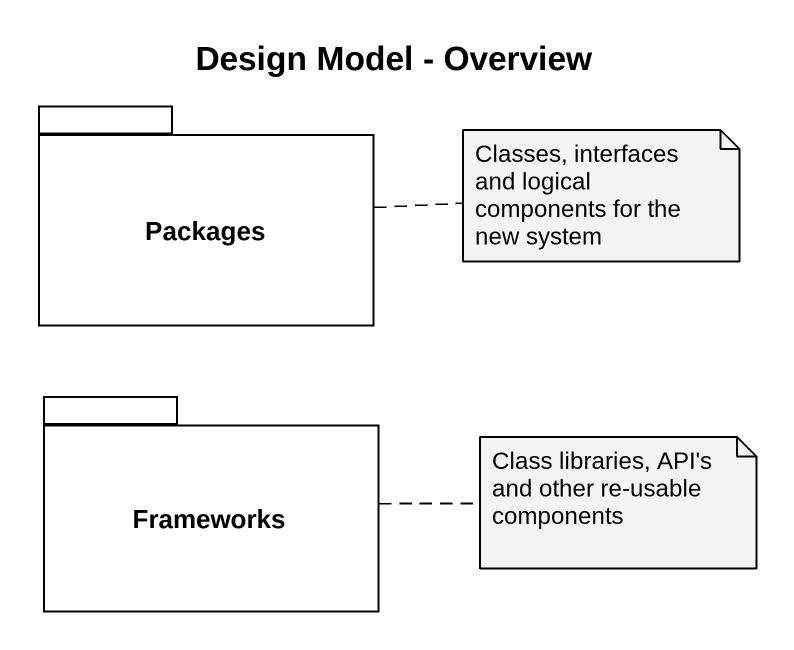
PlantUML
@startuml
title Design Model - Overview
package Packages {
}
package Frameworks {
}
note right of Packages : Classes, interfaces and logical components for the new system
note right of Frameworks : Class libraries, API's and other re-usable components
@enduml
